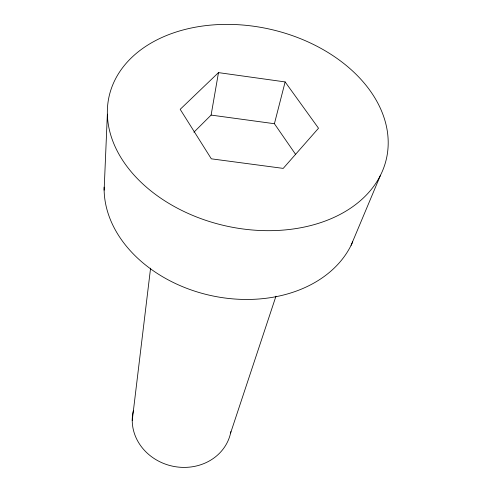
<?xml version="1.0" encoding="UTF-8"?>
<svg xmlns="http://www.w3.org/2000/svg" width="492" height="492" viewBox="0 0 492 492"><rect width="100%" height="100%" fill="white"/><g stroke="black" fill="none" stroke-linecap="round" stroke-linejoin="round"><path stroke-width="0.74" d="M104.132 190.176L107.361 114.175M132.225 420.432L150.577 268.152M193.903 132.219L211.105 115.085L218.485 72.619L285.132 81.93L318.521 128.227L283.214 168.393L211.326 158.824L180.183 109.335L218.485 72.619M295.704 154.519L274.413 123.72L285.132 81.93M230.619 432.978L275.969 296.184M351.079 245.342L380.519 175.195A142.12 100.805 12.6 0 0 221.074 24.477A142.12 100.805 12.6 0 0 141.714 182.913A142.12 100.805 12.6 0 0 380.519 175.195M211.105 115.085L274.413 123.72M230.902 431.546A49.895 44.913 12.6 0 1 172.717 466.207A49.895 44.913 12.6 0 1 133.307 410.9M352.69 241.88A128.676 97.318 12.6 0 1 210.754 295.514A128.676 97.318 12.6 0 1 104.126 187.12"/></g></svg>
